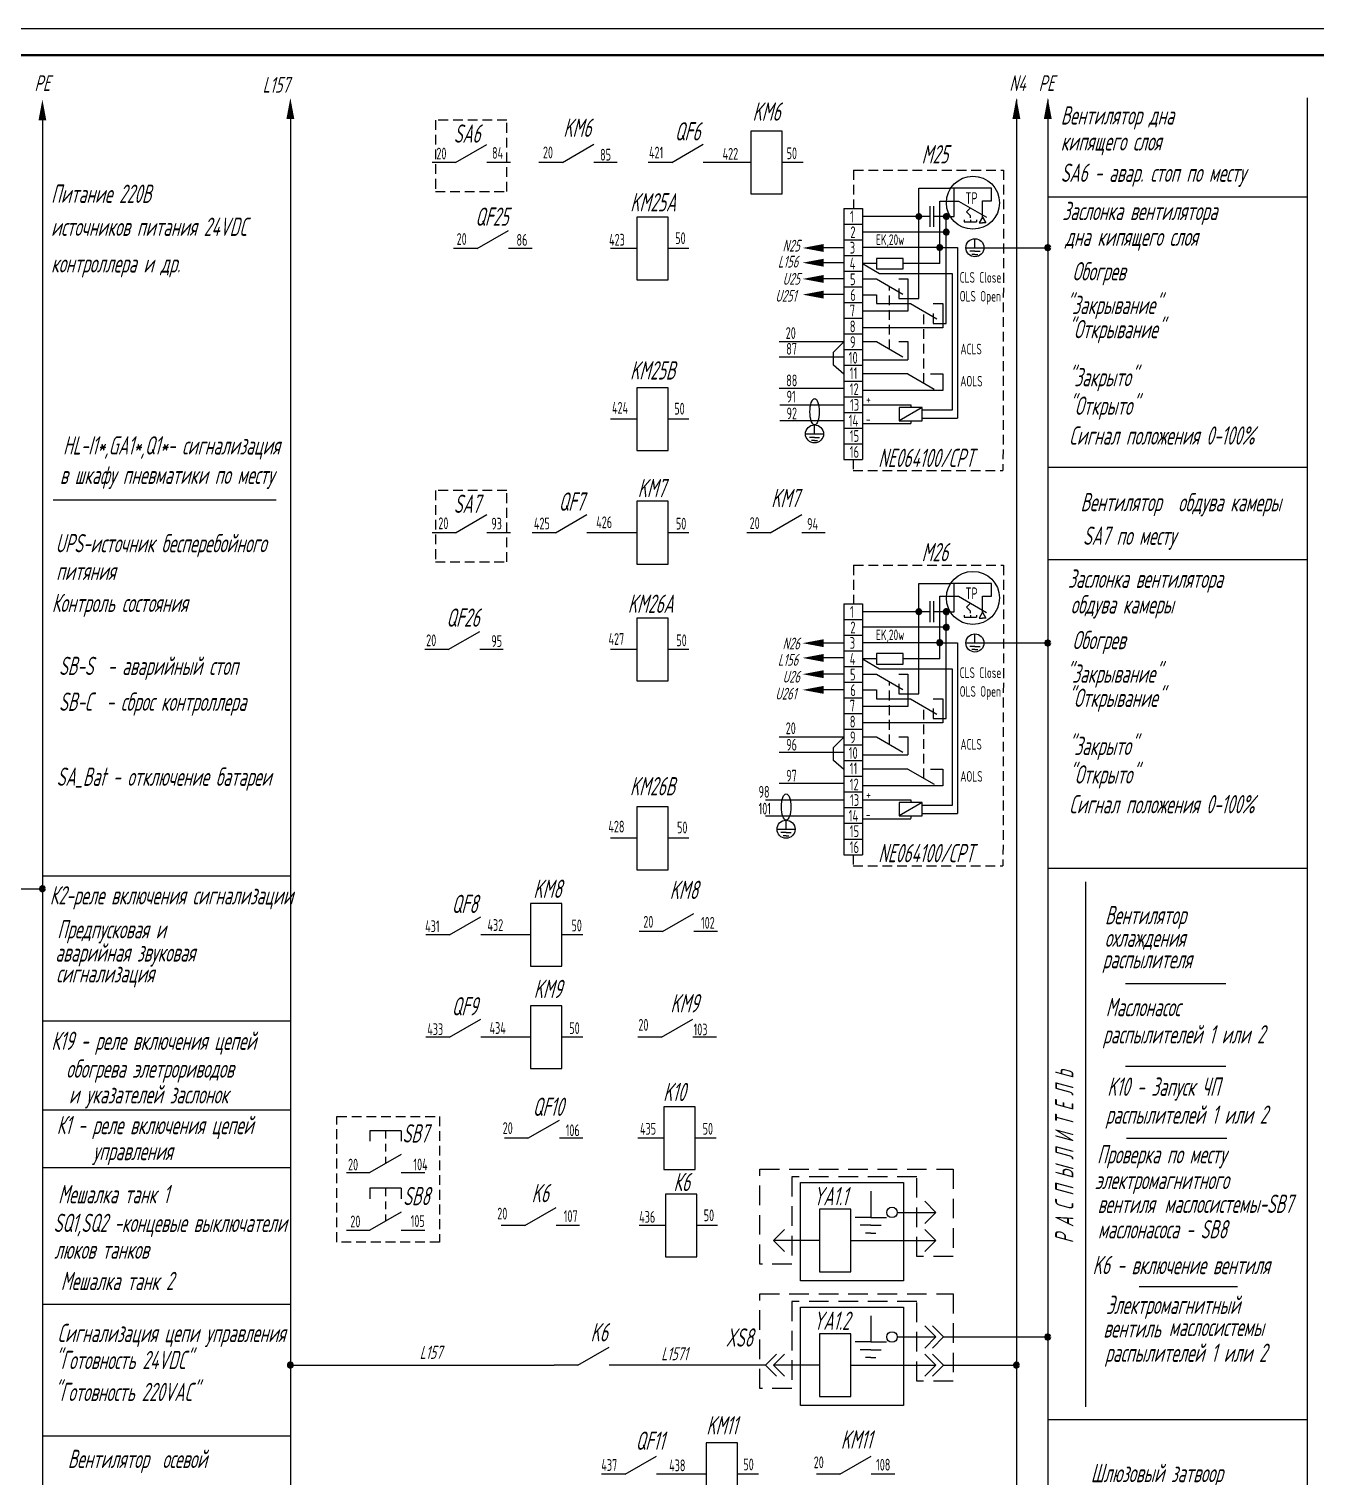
# Model space of a CAD drawing. Header units: millimetres. Extents: x 14016 to 19364, y 4274 to 5404.
# Drawn here: x 16729.9 to 16976, y 4590.7 to 4867.6 of the extents above; entities that cross this region are included whole.
import ezdxf

# ---------------------------------------------------------------- set-up
doc = ezdxf.new("R2010")
doc.units = ezdxf.units.MM
doc.header["$LTSCALE"] = 15
for name, pattern in [('HIDDEN', [0.375, 0.25, -0.125]), ('HIDDEN2', [0.1875, 0.125, -0.0625]), ('K5LT_BASIC', [0]), ('K5LT_THIN', [0])]:
    doc.linetypes.add(name, pattern=pattern)
for name, color, linetype, lineweight in [('0.35 TEXT', 7, 'Continuous', 35), ('LWT 0.6', 7, 'Continuous', 50), ('LWT 0.7', 7, 'Continuous', 70)]:
    doc.layers.add(name, color=color, linetype=linetype, lineweight=lineweight)
doc.layers.add('ШТРИХОВАЯ', color=7, linetype='HIDDEN')
doc.layers.add('ШТРИХОВАЯ 2', color=7, linetype='HIDDEN2')
doc.styles.add('33', font='gost.shx', dxfattribs={"width": 0.7, "oblique": 15, "height": 3.5})
doc.styles.add('34', font='gost.shx', dxfattribs={"width": 0.8, "oblique": 15, "height": 3.5})

# ---------------------------------------------------------------- blocks, each defined once
blk = doc.blocks.new('НР контакт')
at = {"linetype": 'K5LT_BASIC'}
for p, q in [((4.5, 0), (10.5, 3.46)), ((4.5, 0), (0, 0)), ((15, 0), (10.5, 0))]:
    blk.add_line(p, q, dxfattribs=at)
blk = doc.blocks.new('Реле')
at = {"linetype": 'K5LT_BASIC'}
for p, q in [((5, 6), (5, -6)), ((11, 6), (5, 6)), ((11, -6), (11, 6)), ((5, 0), (0, 0)), ((15, 0), (11, 0)), ((5, -6), (11, -6))]:
    blk.add_line(p, q, dxfattribs=at)
blk = doc.blocks.new('Конденсатор постоянный')
at = {"linetype": 'K5LT_BASIC'}
for p, q in [((4.25, 0), (0, 0)), ((4.25, 4), (4.25, -4)), ((5.75, -4), (5.75, 4)), ((10, 0), (5.75, 0))]:
    blk.add_line(p, q, dxfattribs=at)
blk = doc.blocks.new('UZIEMIENIE')
for p, q in [((0, 0), (4.85, 0)), ((2.43, 0), (2.43, 2.43)), ((2.43, -0.92), (1.05, -0.92)), ((2.43, -1.78), (1.64, -1.78)), ((2.43, -0.92), (3.8, -0.92)), ((2.43, -1.78), (3.21, -1.78))]:
    blk.add_line(p, q)
blk.add_circle((2.43, 0), 2.43)
blk = doc.blocks.new('Кнопка НР без фикс лев')
at = {"linetype": 'K5LT_BASIC'}
for p, q in [((10.5, 8), (4.5, 8)), ((4.5, 8), (4.5, 6)), ((10.5, 8), (10.5, 6)), ((10.5, 3.46), (4.5, 0)), ((0, 0), (4.5, 0)), ((10.5, 0), (15, 0))]:
    blk.add_line(p, q, dxfattribs=at)
at = {"linetype": 'K5LT_THIN'}
for p, q in [((7.5, 8), (7.5, 6.5)), ((7.5, 5.5), (7.5, 4)), ((7.5, 3), (7.5, 1.73))]:
    blk.add_line(p, q, dxfattribs=at)

msp = doc.modelspace()

# ---------------------------------------------------------------- linework, layer by layer
for p, q in [((17583.63, 4867.56, -0.04), (16533.63, 4867.56, -0.04)), ((16974.24, 4854.37, -0.04), (16974.24, 4702.61, -0.04)), ((16918.68, 4854.06, -0.04), (16918.68, 4281.57, -0.04)), ((16924.68, 4854.06, -0.04), (16924.68, 4281.57, -0.04)), ((16732.46, 4850.06, -0.04), (16732.46, 4281.57, -0.04)), ((16779.87, 4850.37, -0.04), (16779.87, 4282.71, -0.04)), ((16900.03, 4837.11, -0.04), (16905.93, 4837.11, -0.04)), ((16900.03, 4816, -0.04), (16900.03, 4837.11, -0.04)), ((16913.94, 4837.11, -0.04), (16905.93, 4837.11, -0.04)), ((16906.81, 4831.7, -0.04), (16906.81, 4837.11, -0.04)), ((16913.94, 4834.68, -0.04), (16913.94, 4837.11, -0.04)), ((16924.68, 4835.48, -0.04), (16974.24, 4835.48, -0.04)), ((16885.66, 4833.24, -0.04), (16889.23, 4833.24, -0.04)), ((16885.66, 4833.24, -0.04), (16885.66, 4821.24, -0.04)), ((16889.23, 4833.24, -0.04), (16889.23, 4821.24, -0.04)), ((16904.02, 4822.68, -0.04), (16904.02, 4834.65, -0.04)), ((16904.02, 4834.65, -0.04), (16907.61, 4834.65, -0.04)), ((16912.19, 4834.68, -0.04), (16913.94, 4834.68, -0.04)), ((16885.66, 4830.24, -0.04), (16889.23, 4830.24, -0.04)), ((16905.03, 4831.7, -0.04), (16906.24, 4831.7, -0.04)), ((16905.27, 4811.27, -0.04), (16905.27, 4831.7, -0.04)), ((16906.24, 4831.7, -0.04), (16906.81, 4831.7, -0.04)), ((16912.19, 4831.59, -0.04), (16911.54, 4830.46, -0.04)), ((16911.54, 4830.46, -0.04), (16912.19, 4830.46, -0.04)), ((16912.19, 4831.59, -0.04), (16912.84, 4830.46, -0.04)), ((16912.84, 4830.46, -0.04), (16912.19, 4830.46, -0.04)), ((16885.66, 4827.24, -0.04), (16889.23, 4827.24, -0.04)), ((16890.43, 4828.71, -0.04), (16889.23, 4828.71, -0.04)), ((16885.66, 4825.68, -0.04), (16881.8, 4825.68, -0.04)), ((16885.66, 4824.24, -0.04), (16889.23, 4824.24, -0.04)), ((16904.02, 4825.77, -0.04), (16889.23, 4825.77, -0.04)), ((16904.02, 4825.77, -0.04), (16907.39, 4825.77, -0.04)), ((16907.39, 4825.77, -0.04), (16907.39, 4793.12, -0.04)), ((16912.47, 4825.73, -0.04), (16924.68, 4825.73, -0.04)), ((16885.66, 4822.86, -0.04), (16881.8, 4822.86, -0.04)), ((16885.66, 4821.24, -0.04), (16889.23, 4821.24, -0.04)), ((16885.66, 4821.24, -0.04), (16889.23, 4821.24, -0.04)), ((16885.66, 4821.24, -0.04), (16885.66, 4809.24, -0.04)), ((16891.94, 4822.68, -0.04), (16889.23, 4822.68, -0.04)), ((16889.23, 4822.68, -0.04), (16892.5, 4820.79, -0.04)), ((16889.23, 4821.24, -0.04), (16889.23, 4809.24, -0.04)), ((16904.02, 4822.68, -0.04), (16897.06, 4822.68, -0.04)), ((16885.66, 4819.76, -0.04), (16881.8, 4819.76, -0.04)), ((16885.66, 4818.24, -0.04), (16889.23, 4818.24, -0.04)), ((16889.23, 4819.77, -0.04), (16891.91, 4819.77, -0.04)), ((16892.5, 4820.79, -0.04), (16906.4, 4820.79, -0.04)), ((16896.23, 4819.77, -0.04), (16897.93, 4819.77, -0.04)), ((16897.93, 4819.77, -0.04), (16897.93, 4813.61, -0.04)), ((16906.4, 4820.79, -0.04), (16906.4, 4794.65, -0.04)), ((16885.66, 4816.76, -0.04), (16881.8, 4816.76, -0.04)), ((16889.23, 4816.73, -0.04), (16891.91, 4816.73, -0.04)), ((16891.91, 4816.73, -0.04), (16891.91, 4815.04, -0.04)), ((16896.23, 4816, -0.04), (16900.03, 4816, -0.04)), ((16885.66, 4815.24, -0.04), (16889.23, 4815.24, -0.04)), ((16897.93, 4813.61, -0.04), (16889.23, 4813.61, -0.04)), ((16891.91, 4815.04, -0.04), (16898.45, 4815.04, -0.04)), ((16902.77, 4815.04, -0.04), (16904.62, 4815.04, -0.04)), ((16904.62, 4815.04, -0.04), (16904.62, 4810.42, -0.04)), ((16885.66, 4812.24, -0.04), (16889.23, 4812.24, -0.04)), ((16904.62, 4810.42, -0.04), (16889.23, 4810.42, -0.04)), ((16902.77, 4811.27, -0.04), (16905.27, 4811.27, -0.04)), ((16885.66, 4807.71, -0.04), (16873.3, 4807.71, -0.04)), ((16885.66, 4807.71, -0.04), (16883.71, 4805.75, -0.04)), ((16885.66, 4809.24, -0.04), (16889.23, 4809.24, -0.04)), ((16885.66, 4809.24, -0.04), (16889.23, 4809.24, -0.04)), ((16885.66, 4809.24, -0.04), (16889.23, 4809.24, -0.04)), ((16885.66, 4809.24, -0.04), (16885.66, 4785.24, -0.04)), ((16889.23, 4809.24, -0.04), (16889.23, 4785.24, -0.04)), ((16889.23, 4807.77, -0.04), (16891.91, 4807.77, -0.04)), ((16896.23, 4807.77, -0.04), (16897.93, 4807.77, -0.04)), ((16897.93, 4807.77, -0.04), (16897.93, 4804.3, -0.04)), ((16885.66, 4804.77, -0.04), (16873.3, 4804.77, -0.04)), ((16883.71, 4803.24, -0.04), (16883.71, 4805.75, -0.04)), ((16885.66, 4806.24, -0.04), (16889.23, 4806.24, -0.04)), ((16889.23, 4804.3, -0.04), (16897.93, 4804.3, -0.04)), ((16885.66, 4801.56, -0.04), (16883.71, 4803.24, -0.04)), ((16885.66, 4803.24, -0.04), (16889.23, 4803.24, -0.04)), ((16897.93, 4801.61, -0.04), (16889.23, 4801.61, -0.04)), ((16902.25, 4801.61, -0.04), (16904.62, 4801.61, -0.04)), ((16904.62, 4801.61, -0.04), (16904.62, 4798.42, -0.04)), ((16885.66, 4798.83, -0.04), (16873.3, 4798.83, -0.04)), ((16885.66, 4800.24, -0.04), (16889.23, 4800.24, -0.04)), ((16885.66, 4797.24, -0.04), (16889.23, 4797.24, -0.04)), ((16904.62, 4798.42, -0.04), (16889.23, 4798.42, -0.04)), ((16885.66, 4795.64, -0.04), (16873.42, 4795.64, -0.04)), ((16885.66, 4794.24, -0.04), (16889.23, 4794.24, -0.04)), ((16889.23, 4795.7, -0.04), (16898.48, 4795.7, -0.04)), ((16900.68, 4795.19, -0.04), (16896.28, 4792.65, -0.04)), ((16898.48, 4795.7, -0.04), (16898.48, 4795.19, -0.04)), ((16906.4, 4794.65, -0.04), (16900.68, 4794.65, -0.04)), ((16885.66, 4792.64, -0.04), (16873.42, 4792.64, -0.04)), ((16885.66, 4791.24, -0.04), (16889.23, 4791.24, -0.04)), ((16889.23, 4792.11, -0.04), (16898.48, 4792.11, -0.04)), ((16898.48, 4792.65, -0.04), (16898.48, 4792.14, -0.04)), ((16900.68, 4793.12, -0.04), (16907.39, 4793.12, -0.04)), ((16885.66, 4788.24, -0.04), (16889.23, 4788.24, -0.04)), ((16885.66, 4785.24, -0.04), (16889.23, 4785.24, -0.04)), ((16924.68, 4783.76, -0.04), (16974.24, 4783.76, -0.04)), ((16734.55, 4777.5, -0.04), (16777.15, 4777.5, -0.04)), ((16924.68, 4766.11, -0.04), (16974.24, 4766.11, -0.04)), ((16900.03, 4761.54, -0.04), (16905.93, 4761.54, -0.04)), ((16900.03, 4740.42, -0.04), (16900.03, 4761.54, -0.04)), ((16913.94, 4761.54, -0.04), (16905.93, 4761.54, -0.04)), ((16906.81, 4756.12, -0.04), (16906.81, 4761.54, -0.04)), ((16913.94, 4759.1, -0.04), (16913.94, 4761.54, -0.04)), ((16885.66, 4757.66, -0.04), (16889.23, 4757.66, -0.04)), ((16885.66, 4757.66, -0.04), (16885.66, 4745.66, -0.04)), ((16889.23, 4757.66, -0.04), (16889.23, 4745.66, -0.04)), ((16904.02, 4747.1, -0.04), (16904.02, 4759.08, -0.04)), ((16904.02, 4759.08, -0.04), (16907.61, 4759.08, -0.04)), ((16912.19, 4759.1, -0.04), (16913.94, 4759.1, -0.04)), ((16885.66, 4754.66, -0.04), (16889.23, 4754.66, -0.04)), ((16905.03, 4756.12, -0.04), (16906.24, 4756.12, -0.04)), ((16905.27, 4735.69, -0.04), (16905.27, 4756.12, -0.04)), ((16906.24, 4756.12, -0.04), (16906.81, 4756.12, -0.04)), ((16912.19, 4756.02, -0.04), (16911.54, 4754.89, -0.04)), ((16911.54, 4754.89, -0.04), (16912.19, 4754.89, -0.04)), ((16912.19, 4756.02, -0.04), (16912.84, 4754.89, -0.04)), ((16912.84, 4754.89, -0.04), (16912.19, 4754.89, -0.04)), ((16885.66, 4751.66, -0.04), (16889.23, 4751.66, -0.04)), ((16890.43, 4753.14, -0.04), (16889.23, 4753.14, -0.04)), ((16885.66, 4750.11, -0.04), (16881.8, 4750.11, -0.04)), ((16904.02, 4750.2, -0.04), (16889.23, 4750.2, -0.04)), ((16904.02, 4750.2, -0.04), (16907.39, 4750.2, -0.04)), ((16907.39, 4750.2, -0.04), (16907.39, 4717.55, -0.04)), ((16912.47, 4750.15, -0.04), (16924.68, 4750.15, -0.04)), ((16885.66, 4747.29, -0.04), (16881.8, 4747.29, -0.04)), ((16885.66, 4748.66, -0.04), (16889.23, 4748.66, -0.04)), ((16891.94, 4747.1, -0.04), (16889.23, 4747.1, -0.04)), ((16889.23, 4747.1, -0.04), (16892.5, 4745.22, -0.04)), ((16904.02, 4747.1, -0.04), (16897.06, 4747.1, -0.04)), ((16885.66, 4744.18, -0.04), (16881.8, 4744.18, -0.04)), ((16885.66, 4745.66, -0.04), (16889.23, 4745.66, -0.04)), ((16885.66, 4745.66, -0.04), (16889.23, 4745.66, -0.04)), ((16885.66, 4745.66, -0.04), (16885.66, 4733.66, -0.04)), ((16889.23, 4745.66, -0.04), (16889.23, 4733.66, -0.04)), ((16889.23, 4744.19, -0.04), (16891.91, 4744.19, -0.04)), ((16892.5, 4745.22, -0.04), (16906.4, 4745.22, -0.04)), ((16896.23, 4744.19, -0.04), (16897.93, 4744.19, -0.04)), ((16897.93, 4744.19, -0.04), (16897.93, 4738.03, -0.04)), ((16906.4, 4745.22, -0.04), (16906.4, 4719.08, -0.04)), ((16885.66, 4741.18, -0.04), (16881.8, 4741.18, -0.04)), ((16885.66, 4742.66, -0.04), (16889.23, 4742.66, -0.04)), ((16889.23, 4741.16, -0.04), (16891.91, 4741.16, -0.04)), ((16891.91, 4741.16, -0.04), (16891.91, 4739.46, -0.04)), ((16885.66, 4739.66, -0.04), (16889.23, 4739.66, -0.04)), ((16897.93, 4738.03, -0.04), (16889.23, 4738.03, -0.04)), ((16891.91, 4739.46, -0.04), (16898.45, 4739.46, -0.04)), ((16896.23, 4740.42, -0.04), (16900.03, 4740.42, -0.04)), ((16902.77, 4739.46, -0.04), (16904.62, 4739.46, -0.04)), ((16904.62, 4739.46, -0.04), (16904.62, 4734.85, -0.04)), ((16885.66, 4736.66, -0.04), (16889.23, 4736.66, -0.04)), ((16902.77, 4735.69, -0.04), (16905.27, 4735.69, -0.04)), ((16885.66, 4733.66, -0.04), (16889.23, 4733.66, -0.04)), ((16885.66, 4733.66, -0.04), (16889.23, 4733.66, -0.04)), ((16885.66, 4733.66, -0.04), (16889.23, 4733.66, -0.04)), ((16885.66, 4733.66, -0.04), (16885.66, 4709.66, -0.04)), ((16904.62, 4734.85, -0.04), (16889.23, 4734.85, -0.04)), ((16889.23, 4733.66, -0.04), (16889.23, 4709.66, -0.04)), ((16885.66, 4732.13, -0.04), (16873.3, 4732.13, -0.04)), ((16885.66, 4732.13, -0.04), (16883.71, 4730.18, -0.04)), ((16883.71, 4727.67, -0.04), (16883.71, 4730.18, -0.04)), ((16885.66, 4730.66, -0.04), (16889.23, 4730.66, -0.04)), ((16889.23, 4732.19, -0.04), (16891.91, 4732.19, -0.04)), ((16896.23, 4732.19, -0.04), (16897.93, 4732.19, -0.04)), ((16897.93, 4732.19, -0.04), (16897.93, 4728.73, -0.04)), ((16974.24, 4731.34, -0.04), (16974.24, 4281.78, -0.04)), ((16885.66, 4729.2, -0.04), (16873.3, 4729.2, -0.04)), ((16885.66, 4725.98, -0.04), (16883.71, 4727.67, -0.04)), ((16885.66, 4727.66, -0.04), (16889.23, 4727.66, -0.04)), ((16889.23, 4728.73, -0.04), (16897.93, 4728.73, -0.04)), ((16885.66, 4724.66, -0.04), (16889.23, 4724.66, -0.04)), ((16897.93, 4726.03, -0.04), (16889.23, 4726.03, -0.04)), ((16902.25, 4726.03, -0.04), (16904.62, 4726.03, -0.04)), ((16904.62, 4726.03, -0.04), (16904.62, 4722.85, -0.04)), ((16885.66, 4723.25, -0.04), (16873.3, 4723.25, -0.04)), ((16885.66, 4721.66, -0.04), (16889.23, 4721.66, -0.04)), ((16904.62, 4722.85, -0.04), (16889.23, 4722.85, -0.04)), ((16885.66, 4720.06, -0.04), (16870.68, 4720.06, -0.04)), ((16885.66, 4718.66, -0.04), (16889.23, 4718.66, -0.04)), ((16889.23, 4720.13, -0.04), (16898.48, 4720.13, -0.04)), ((16900.68, 4719.62, -0.04), (16896.28, 4717.07, -0.04)), ((16898.48, 4720.13, -0.04), (16898.48, 4719.62, -0.04)), ((16906.4, 4719.08, -0.04), (16900.68, 4719.08, -0.04)), ((16885.66, 4717.06, -0.04), (16870.68, 4717.06, -0.04)), ((16885.66, 4715.66, -0.04), (16889.23, 4715.66, -0.04)), ((16889.23, 4716.54, -0.04), (16898.48, 4716.54, -0.04)), ((16898.48, 4717.07, -0.04), (16898.48, 4716.56, -0.04)), ((16900.68, 4717.55, -0.04), (16907.39, 4717.55, -0.04)), ((16885.66, 4712.66, -0.04), (16889.23, 4712.66, -0.04)), ((16885.66, 4709.66, -0.04), (16889.23, 4709.66, -0.04)), ((16732.46, 4705.59, -0.04), (16779.87, 4705.59, -0.04)), ((16924.68, 4707.09, -0.04), (16974.24, 4707.09, -0.04)), ((16711.51, 4703.14, -0.04), (16732.46, 4703.14, -0.04)), ((16931.88, 4704.49, -0.02), (16931.88, 4604.08, -0.02)), ((16939.57, 4685.04, -0.04), (16958.71, 4685.04, -0.04)), ((16732.46, 4677.88, -0.04), (16779.87, 4677.88, -0.04)), ((16939.57, 4669.24, -0.04), (16958.71, 4669.24, -0.04)), ((16732.46, 4660.88, -0.04), (16779.87, 4660.88, -0.04)), ((16939.76, 4655.48, -0.04), (16958.89, 4655.48, -0.04)), ((16732.46, 4649.87, -0.04), (16779.87, 4649.87, -0.04)), ((16877.4, 4628.15, -0.04), (16877.4, 4646.96, -0.04)), ((16877.4, 4646.96, -0.04), (16897.11, 4646.96, -0.04)), ((16897.11, 4646.96, -0.04), (16897.11, 4628.15, -0.04)), ((16890.83, 4645.31, -0.04), (16890.83, 4640.31, -0.04)), ((16881.04, 4641.88, -0.04), (16881.04, 4629.88, -0.04)), ((16887.04, 4641.88, -0.04), (16881.04, 4641.88, -0.04)), ((16887.04, 4629.88, -0.04), (16887.04, 4641.88, -0.04)), ((16895.9, 4641.26, -0.04), (16903.27, 4641.26, -0.04)), ((16903.27, 4641.26, -0.04), (16901.15, 4643.38, -0.04)), ((16903.27, 4641.26, -0.04), (16901.15, 4639.14, -0.04)), ((16890.83, 4640.31, -0.04), (16887.83, 4640.31, -0.04)), ((16890.83, 4638.81, -0.04), (16888.83, 4638.81, -0.04)), ((16890.83, 4640.31, -0.04), (16893.83, 4640.31, -0.04)), ((16890.83, 4638.81, -0.04), (16892.83, 4638.81, -0.04)), ((16872.22, 4635.88, -0.04), (16874.34, 4638, -0.04)), ((16881.04, 4635.88, -0.04), (16872.22, 4635.88, -0.04)), ((16881.04, 4635.88, -0.04), (16872.22, 4635.88, -0.04)), ((16872.22, 4635.88, -0.04), (16874.34, 4633.76, -0.04)), ((16887.04, 4635.88, -0.04), (16903.27, 4635.88, -0.04)), ((16890.83, 4637.31, -0.04), (16889.83, 4637.31, -0.04)), ((16890.83, 4637.31, -0.04), (16891.83, 4637.31, -0.04)), ((16903.27, 4635.88, -0.04), (16901.15, 4638, -0.04)), ((16903.27, 4635.88, -0.04), (16901.15, 4633.76, -0.04)), ((16881.04, 4629.88, -0.04), (16887.04, 4629.88, -0.04)), ((16897.11, 4628.15, -0.04), (16877.4, 4628.15, -0.04)), ((16942.16, 4627.12, -0.04), (16960.96, 4627.12, -0.04)), ((16732.46, 4623.73, -0.04), (16779.87, 4623.73, -0.04)), ((16877.4, 4604.33, -0.04), (16877.4, 4623.14, -0.04)), ((16877.4, 4623.14, -0.04), (16897.11, 4623.14, -0.04)), ((16897.11, 4623.14, -0.04), (16897.11, 4604.33, -0.04)), ((16890.83, 4621.49, -0.04), (16890.83, 4616.49, -0.04)), ((16903.27, 4617.44, -0.04), (16901.15, 4619.56, -0.04)), ((16904.77, 4617.44, -0.04), (16902.65, 4619.56, -0.04)), ((16881.04, 4618.06, -0.04), (16881.04, 4606.06, -0.04)), ((16887.04, 4618.06, -0.04), (16881.04, 4618.06, -0.04)), ((16887.04, 4606.06, -0.04), (16887.04, 4618.06, -0.04)), ((16890.83, 4616.49, -0.04), (16887.83, 4616.49, -0.04)), ((16890.83, 4616.49, -0.04), (16893.83, 4616.49, -0.04)), ((16895.9, 4617.44, -0.04), (16903.27, 4617.44, -0.04)), ((16903.27, 4617.44, -0.04), (16901.15, 4615.32, -0.04)), ((16904.77, 4617.44, -0.04), (16902.65, 4615.32, -0.04)), ((16904.77, 4617.44, -0.04), (16924.67, 4617.44, -0.04)), ((16870.72, 4612.06, -0.04), (16872.84, 4614.18, -0.04)), ((16872.22, 4612.06, -0.04), (16874.34, 4614.18, -0.04)), ((16890.83, 4614.99, -0.04), (16888.83, 4614.99, -0.04)), ((16890.83, 4613.49, -0.04), (16889.83, 4613.49, -0.04)), ((16890.83, 4614.99, -0.04), (16892.83, 4614.99, -0.04)), ((16890.83, 4613.49, -0.04), (16891.83, 4613.49, -0.04)), ((16903.27, 4612.06, -0.04), (16901.15, 4614.18, -0.04)), ((16904.77, 4612.06, -0.04), (16902.65, 4614.18, -0.04)), ((16779.87, 4612.06, -0.04), (16830.31, 4612.06, -0.04)), ((16844.21, 4612.06, -0.04), (16842.03, 4612.06, -0.04)), ((16870.72, 4612.06, -0.04), (16844.21, 4612.06, -0.04)), ((16870.72, 4612.06, -0.04), (16872.84, 4609.94, -0.04)), ((16881.04, 4612.06, -0.04), (16872.22, 4612.06, -0.04)), ((16872.22, 4612.06, -0.04), (16874.34, 4609.94, -0.04)), ((16887.04, 4612.06, -0.04), (16903.27, 4612.06, -0.04)), ((16903.27, 4612.06, -0.04), (16901.15, 4609.94, -0.04)), ((16904.77, 4612.06, -0.04), (16902.65, 4609.94, -0.04)), ((16904.77, 4612.06, -0.04), (16918.68, 4612.06, -0.04)), ((16881.04, 4606.06, -0.04), (16887.04, 4606.06, -0.04)), ((16897.11, 4604.33, -0.04), (16877.4, 4604.33, -0.04)), ((16924.68, 4601.66, -0.04), (16974.24, 4601.66, -0.04)), ((16732.46, 4598.52, -0.04), (16779.87, 4598.52, -0.04))]:
    msp.add_line(p, q)
at = {"linetype": 'K5LT_BASIC'}
for p, q in [((16907.61, 4834.65, -0.04), (16912.96, 4831.56, -0.04)), ((16909.11, 4832.57, -0.04), (16909.88, 4833.34, -0.04)), ((16909.11, 4832.57, -0.04), (16909.88, 4831.8, -0.04)), ((16912.19, 4831.59, -0.04), (16912.19, 4834.68, -0.04)), ((16896.79, 4831.7, -0.04), (16889.23, 4831.7, -0.04)), ((16900.03, 4831.7, -0.04), (16896.79, 4831.7, -0.04)), ((16908.72, 4831.03, -0.04), (16908.72, 4830.65, -0.04)), ((16908.72, 4830.65, -0.04), (16909.11, 4830.65, -0.04)), ((16909.11, 4830.65, -0.04), (16911.03, 4830.65, -0.04)), ((16909.88, 4831.42, -0.04), (16909.88, 4831.8, -0.04)), ((16909.88, 4831.03, -0.04), (16909.88, 4830.65, -0.04)), ((16911.03, 4831.03, -0.04), (16911.03, 4830.65, -0.04)), ((16905.27, 4828.71, -0.04), (16890.43, 4828.71, -0.04)), ((16891.91, 4819.77, -0.04), (16896.95, 4816.86, -0.04)), ((16896.23, 4817.9, -0.04), (16896.23, 4816, -0.04)), ((16898.45, 4815.04, -0.04), (16903.49, 4812.13, -0.04)), ((16902.77, 4813.18, -0.04), (16902.77, 4811.27, -0.04)), ((16891.91, 4807.77, -0.04), (16896.95, 4804.86, -0.04)), ((16897.93, 4801.61, -0.04), (16902.97, 4798.7, -0.04)), ((16907.61, 4759.08, -0.04), (16912.96, 4755.99, -0.04)), ((16909.11, 4756.99, -0.04), (16909.88, 4757.77, -0.04)), ((16912.19, 4756.02, -0.04), (16912.19, 4759.1, -0.04)), ((16896.79, 4756.12, -0.04), (16889.23, 4756.12, -0.04)), ((16900.03, 4756.12, -0.04), (16896.79, 4756.12, -0.04)), ((16908.72, 4755.45, -0.04), (16908.72, 4755.07, -0.04)), ((16908.72, 4755.07, -0.04), (16909.11, 4755.07, -0.04)), ((16909.11, 4756.99, -0.04), (16909.88, 4756.22, -0.04)), ((16909.11, 4755.07, -0.04), (16911.03, 4755.07, -0.04)), ((16909.88, 4755.84, -0.04), (16909.88, 4756.22, -0.04)), ((16909.88, 4755.45, -0.04), (16909.88, 4755.07, -0.04)), ((16911.03, 4755.45, -0.04), (16911.03, 4755.07, -0.04)), ((16905.27, 4753.14, -0.04), (16890.43, 4753.14, -0.04)), ((16891.91, 4744.19, -0.04), (16896.95, 4741.28, -0.04)), ((16896.23, 4742.33, -0.04), (16896.23, 4740.42, -0.04)), ((16898.45, 4739.46, -0.04), (16903.49, 4736.55, -0.04)), ((16902.77, 4737.6, -0.04), (16902.77, 4735.69, -0.04)), ((16891.91, 4732.19, -0.04), (16896.95, 4729.28, -0.04)), ((16897.93, 4726.03, -0.04), (16902.97, 4723.12, -0.04))]:
    msp.add_line(p, q, dxfattribs=at)
at = {"elevation": -0.04}
for points in [[(16732.46, 4850.06, 1.5, 0, 0), (16732.46, 4854.06, 0, 0, 0)], [(16779.87, 4850.37, 1.5, 0, 0), (16779.87, 4854.37, 0, 0, 0)], [(16918.68, 4850.37, 1.5, 0, 0), (16918.68, 4854.37, 0, 0, 0)], [(16924.68, 4850.37, 1.5, 0, 0), (16924.68, 4854.37, 0, 0, 0)], [(16881.8, 4825.68, 1.5, 0, 0), (16877.8, 4825.68, 0, 0, 0)], [(16881.8, 4822.86, 1.5, 0, 0), (16877.8, 4822.86, 0, 0, 0)], [(16881.8, 4819.76, 1.5, 0, 0), (16877.8, 4819.76, 0, 0, 0)], [(16881.8, 4816.76, 1.5, 0, 0), (16877.8, 4816.76, 0, 0, 0)], [(16881.8, 4750.11, 1.5, 0, 0), (16877.8, 4750.11, 0, 0, 0)], [(16881.8, 4747.29, 1.5, 0, 0), (16877.8, 4747.29, 0, 0, 0)], [(16881.8, 4744.18, 1.5, 0, 0), (16877.8, 4744.18, 0, 0, 0)], [(16881.8, 4741.18, 1.5, 0, 0), (16877.8, 4741.18, 0, 0, 0)]]:
    msp.add_lwpolyline(points, format="xyseb", dxfattribs=at)
for points in [[(16891.94, 4823.69), (16891.94, 4821.67), (16897.06, 4821.67), (16897.06, 4823.69)], [(16896.28, 4792.65), (16900.68, 4792.65), (16900.68, 4795.19), (16896.28, 4795.19)], [(16891.94, 4748.12), (16891.94, 4746.09), (16897.06, 4746.09), (16897.06, 4748.12)], [(16896.28, 4717.07), (16900.68, 4717.07), (16900.68, 4719.62), (16896.28, 4719.62)]]:
    msp.add_lwpolyline(points, close=True, dxfattribs=at)
for centre, radius in [((16910.37, 4834.34, -0.04), 5.07), ((16910.37, 4758.76, -0.04), 5.07), ((16894.9, 4641.26, -0.04), 1), ((16894.9, 4617.44, -0.04), 1)]:
    msp.add_circle(centre, radius)
for centre in [(16880.1, 4794.36, -0.04), (16874.66, 4718.79, -0.04)]:
    msp.add_ellipse(centre, major_axis=(0, -2.53), ratio=0.352478)
at = {"layer": 'LWT 0.6'}
msp.add_line((16553.63, 4862.56, -0.04), (17578.63, 4862.56, -0.04), dxfattribs=at)
at = {"layer": 'LWT 0.7'}
for centre, start, end in [((16900.03, 4831.7, -0.04), 0, 180), ((16905.27, 4831.7, -0.04), 0, 180), ((16900.03, 4831.7, -0.04), 180, 0), ((16905.27, 4831.7, -0.04), 180, 0), ((16905.27, 4828.71, -0.04), 0, 180), ((16905.27, 4828.71, -0.04), 180, 0), ((16904.02, 4825.77, -0.04), 0, 180), ((16904.02, 4825.77, -0.04), 180, 0), ((16924.68, 4825.73, -0.04), 0, 180), ((16924.68, 4825.73, -0.04), 180, 0), ((16900.03, 4756.12, -0.04), 0, 180), ((16900.03, 4756.12, -0.04), 180, 0), ((16905.27, 4756.12, -0.04), 0, 180), ((16905.27, 4756.12, -0.04), 180, 0), ((16905.27, 4753.14, -0.04), 0, 180), ((16905.27, 4753.14, -0.04), 180, 0), ((16904.02, 4750.2, -0.04), 0, 180), ((16904.02, 4750.2, -0.04), 180, 0), ((16924.68, 4750.15, -0.04), 0, 180), ((16924.68, 4750.15, -0.04), 180, 0), ((16732.46, 4703.14, -0.04), 0, 180), ((16732.46, 4703.14, -0.04), 180, 0), ((16924.67, 4617.44, -0.04), 0, 180), ((16924.67, 4617.44, -0.04), 180, 0), ((16779.87, 4612.06, -0.04), 0, 180), ((16779.87, 4612.06, -0.04), 180, 0), ((16918.68, 4612.06, -0.04), 0, 180), ((16918.68, 4612.06, -0.04), 180, 0)]:
    msp.add_arc(centre, 0.375, start, end, dxfattribs=at)
at = {"layer": 'ШТРИХОВАЯ'}
for p, q in [((16869.64, 4631.39, -0.04), (16869.64, 4649.51, -0.04)), ((16869.64, 4649.51, -0.04), (16906.57, 4649.51, -0.04)), ((16906.57, 4649.51, -0.04), (16906.57, 4632.84, -0.04)), ((16899.66, 4648.05, -0.04), (16875.73, 4648.05, -0.04)), ((16875.73, 4648.05, -0.04), (16875.73, 4631.39, -0.04)), ((16899.66, 4632.84, -0.04), (16899.66, 4648.05, -0.04)), ((16906.57, 4632.84, -0.04), (16899.66, 4632.84, -0.04)), ((16875.73, 4631.39, -0.04), (16869.64, 4631.39, -0.04)), ((16869.64, 4607.57, -0.04), (16869.64, 4625.69, -0.04)), ((16869.64, 4625.69, -0.04), (16906.57, 4625.69, -0.04)), ((16906.57, 4625.69, -0.04), (16906.57, 4609.02, -0.04)), ((16899.66, 4624.23, -0.04), (16875.73, 4624.23, -0.04)), ((16875.73, 4624.23, -0.04), (16875.73, 4607.57, -0.04)), ((16899.66, 4609.02, -0.04), (16899.66, 4624.23, -0.04)), ((16906.57, 4609.02, -0.04), (16899.66, 4609.02, -0.04)), ((16875.73, 4607.57, -0.04), (16869.64, 4607.57, -0.04))]:
    msp.add_line(p, q, dxfattribs=at)
at = {"layer": 'ШТРИХОВАЯ', "linetype": 'HIDDEN2', "elevation": -0.04}
msp.add_lwpolyline([(16788.78, 4659.63), (16808.39, 4659.63), (16808.39, 4635.6), (16788.78, 4635.6)], close=True, dxfattribs=at)
at = {"layer": 'ШТРИХОВАЯ 2'}
for p, q in [((16887.56, 4840.59, -0.04), (16916.23, 4840.59, -0.04)), ((16887.56, 4840.59, -0.04), (16887.56, 4833.24, -0.04)), ((16916.23, 4840.59, -0.04), (16916.11, 4783.11, -0.04)), ((16894.43, 4806.31, -0.04), (16894.43, 4818.31, -0.04)), ((16900.97, 4799.85, -0.04), (16900.97, 4813.58, -0.04)), ((16887.45, 4785.24, -0.04), (16887.45, 4783.11, -0.04)), ((16887.45, 4783.11, -0.04), (16916.11, 4783.11, -0.04)), ((16887.56, 4765.01, -0.04), (16916.23, 4765.01, -0.04)), ((16887.56, 4765.01, -0.04), (16887.56, 4757.66, -0.04)), ((16916.23, 4765.01, -0.04), (16916.11, 4707.54, -0.04)), ((16894.43, 4730.74, -0.04), (16894.43, 4742.74, -0.04)), ((16900.97, 4724.27, -0.04), (16900.97, 4738.01, -0.04)), ((16887.45, 4709.66, -0.04), (16887.45, 4707.54, -0.04)), ((16887.45, 4707.54, -0.04), (16916.11, 4707.54, -0.04))]:
    msp.add_line(p, q, dxfattribs=at)
at = {"layer": 'ШТРИХОВАЯ 2', "elevation": -0.04}
for points in [[(16807.6, 4836.46), (16821.28, 4836.46), (16821.28, 4850.14), (16807.6, 4850.14)], [(16807.6, 4765.66), (16821.28, 4765.66), (16821.28, 4779.33), (16807.6, 4779.33)]]:
    msp.add_lwpolyline(points, close=True, dxfattribs=at)

# ---------------------------------------------------------------- block references
for name, p in [('Реле', (16862.9, 4842.04, -0.04)), ('НР контакт', (16806.95, 4842.03, -0.04)), ('НР контакт', (16827.38, 4842.04, -0.04)), ('НР контакт', (16848.28, 4842.04, -0.04)), ('Реле', (16841.08, 4825.57, -0.04)), ('НР контакт', (16811.08, 4825.57, -0.04)), ('Реле', (16841.08, 4792.96, -0.04)), ('Реле', (16841.08, 4771.24, -0.04)), ('НР контакт', (16806.95, 4771.24, -0.04)), ('НР контакт', (16826.08, 4771.24, -0.04)), ('НР контакт', (16867.13, 4771.24, -0.04)), ('Реле', (16841.08, 4748.91, -0.04)), ('НР контакт', (16805.57, 4748.91, -0.04)), ('Реле', (16841.08, 4712.8, -0.04)), ('Реле', (16820.77, 4694.35, -0.04)), ('НР контакт', (16805.77, 4694.35, -0.04)), ('НР контакт', (16846.53, 4694.96, -0.04)), ('Реле', (16820.77, 4674.78, -0.04)), ('НР контакт', (16805.77, 4674.78, -0.04)), ('НР контакт', (16846.32, 4674.78, -0.04)), ('Реле', (16846.27, 4655.47, -0.04)), ('НР контакт', (16820.8, 4655.47, -0.04)), ('Кнопка НР без фикс лев', (16790.58, 4648.89, -0.04)), ('Кнопка НР без фикс лев', (16790.58, 4637.87, -0.04)), ('Реле', (16846.56, 4638.76, -0.04)), ('НР контакт', (16820.17, 4638.76, -0.04)), ('НР контакт', (16830.31, 4612.06, -0.04)), ('Реле', (16854.37, 4591.2, -0.02)), ('НР контакт', (16839.37, 4591.2, -0.02)), ('НР контакт', (16880.44, 4591.2, -0.02))]:
    msp.add_blockref(name, p)
for name, p, xscale, yscale, zscale in [('Конденсатор постоянный', (16900.03, 4831.7, -0.04), 0.5, 0.5, 0.5), ('UZIEMIENIE', (16909.02, 4825.73, -0.04), 0.711002539814217, 0.711002539817855, 0.7110025398181037), ('UZIEMIENIE', (16878.35, 4790.12, -0.04), 0.711002539814217, 0.711002539817855, 0.7110025398181037), ('Конденсатор постоянный', (16900.03, 4756.12, -0.04), 0.5, 0.5, 0.5), ('UZIEMIENIE', (16909.02, 4750.15, -0.04), 0.711002539814217, 0.711002539817855, 0.7110025398181037), ('UZIEMIENIE', (16872.91, 4714.54, -0.04), 0.711002539814217, 0.711002539817855, 0.7110025398181037)]:
    msp.add_blockref(name, p, dxfattribs=dict(xscale=xscale, yscale=yscale, zscale=zscale))

# ---------------------------------------------------------------- texts
at = {"style": '33', "width": 0.8}
for s, p in [('TP', (16908.94, 4834.09, -0.04)), ('1', (16886.87, 4830.56, -0.04)), ('2', (16886.93, 4827.56, -0.04)), ('3', (16886.82, 4824.61, -0.04)), ('4', (16886.82, 4821.56, -0.04)), ('5', (16886.87, 4818.56, -0.04)), ('6', (16886.93, 4815.56, -0.04)), ('7', (16886.82, 4812.61, -0.04)), ('8', (16886.82, 4809.56, -0.04)), ('9', (16886.87, 4806.56, -0.04)), ('10', (16886.62, 4803.56, -0.04)), ('11', (16886.82, 4800.61, -0.04)), ('12', (16886.82, 4797.56, -0.04)), ('13', (16886.87, 4794.56, -0.04)), ('14', (16886.62, 4791.56, -0.04)), ('15', (16886.82, 4788.61, -0.04)), ('16', (16886.82, 4785.56, -0.04)), ('TP', (16908.94, 4758.51, -0.04)), ('1', (16886.87, 4754.98, -0.04)), ('2', (16886.93, 4751.99, -0.04)), ('3', (16886.82, 4749.03, -0.04)), ('4', (16886.82, 4745.98, -0.04)), ('5', (16886.87, 4742.98, -0.04)), ('6', (16886.93, 4739.99, -0.04)), ('7', (16886.82, 4737.03, -0.04)), ('8', (16886.82, 4733.98, -0.04)), ('9', (16886.87, 4730.98, -0.04)), ('10', (16886.62, 4727.99, -0.04)), ('11', (16886.82, 4725.03, -0.04)), ('12', (16886.82, 4721.98, -0.04)), ('13', (16886.87, 4718.98, -0.04)), ('14', (16886.62, 4715.99, -0.04)), ('15', (16886.82, 4713.03, -0.04)), ('16', (16886.82, 4709.98, -0.04))]:
    msp.add_text(s, height=2.25, dxfattribs=at).set_placement(p)
at = {"layer": '0.35 TEXT', "oblique": 15}
for s, height, style, width, p in [('PE', 3, '33', 0.8, (16730.95, 4855.7, -0.04)), ('L157', 3, '33', 0.8, (16774.56, 4855.38, -0.04)), ('N4', 3, '33', 0.8, (16917.33, 4855.7, -0.04)), ('PE', 3, '33', 0.8, (16922.94, 4855.7, -0.04)), ('KM6', 3.5, '34', 0.75, (16868.24, 4850.01, -0.04)), ('Вентилятор дна  ', 3.5, '34', 0.75, (16927.16, 4849.29, -0.04)), ('SA6', 3.5, '34', 0.75, (16811.09, 4845.81, -0.04)), ('KM6', 3.5, '34', 0.75, (16832.06, 4846.92, -0.04)), ('QF6', 3.5, '34', 0.75, (16853.36, 4846.23, -0.04)), ('кипящего слоя', 3.5, '34', 0.75, (16927.16, 4844.31, -0.04)), ('M25', 3.5, '34', 0.75, (16900.57, 4841.85, -0.04)), ('SA6 - авар. стоп по месту', 3.5, '34', 0.75, (16927.14, 4838.32, -0.04)), ('Питание 220В', 3.5, '34', 0.75, (16734.12, 4834.3, -0.04)), ('KМ25А', 3.5, '34', 0.75, (16844.85, 4832.67, -0.04)), ('QF25', 3.5, '34', 0.75, (16815.2, 4829.92, -0.04)), ('Заслонка вентилятора ', 3.5, '34', 0.75, (16927.47, 4831, -0.04)), ('источников питания 24VDC', 3.5, '34', 0.75, (16734.12, 4827.99, -0.04)), ('N25', 2.25, '33', 0.8, (16873.97, 4824.99, -0.04)), ('дна кипящего слоя', 3.5, '34', 0.75, (16927.99, 4826.08, -0.04)), ('L156', 2.25, '33', 0.8, (16873.09, 4821.94, -0.04)), ('контроллера и др.', 3.5, '34', 0.75, (16734.12, 4820.99, -0.04)), ('U25', 2.25, '33', 0.8, (16873.99, 4818.65, -0.04)), ('Обогрев', 3.5, '34', 0.75, (16929.39, 4819.47, -0.04)), ('U251', 2.25, '33', 0.8, (16872.59, 4815.41, -0.04)), ('"Закрывание"', 3.5, '34', 0.75, (16928.12, 4813.04, -0.04)), ('"Открывание"', 3.5, '34', 0.75, (16928.46, 4808.42, -0.04)), ('KМ25B', 3.5, '34', 0.75, (16844.82, 4800.53, -0.04)), ('"Закрыто"', 3.5, '34', 0.75, (16928.53, 4799.23, -0.04)), ('"Открыто"', 3.5, '34', 0.75, (16928.64, 4793.77, -0.04)), ('Cигнал положения 0-100%%%', 3.5, '34', 0.75, (16928.71, 4788.07, -0.04)), ('HL-I1*,GA1*,Q1*- сигнализация ', 3.5, '34', 0.75, (16736.42, 4786.18, -0.04)), ('NE064100/CPT', 3.5, '34', 0.75, (16892.26, 4783.79, -0.04)), ('в шкафу пневматики по месту', 3.5, '34', 0.75, (16735.81, 4780.55, -0.04)), ('KM7', 3.5, '34', 0.75, (16846.28, 4778.02, -0.04)), ('KM7', 3.5, '34', 0.75, (16871.81, 4776.11, -0.04)), ('SA7', 3.5, '34', 0.75, (16811.09, 4775.01, -0.04)), ('QF7', 3.5, '34', 0.75, (16831.16, 4775.43, -0.04)), ('Вентилятор ', 3.5, '34', 0.75, (16930.94, 4775.34, -0.04)), ('обдува камеры', 3.5, '34', 0.75, (16949.61, 4775.31, -0.04)), ('SA7 по месту', 3.5, '34', 0.75, (16931.4, 4768.91, -0.04)), ('UPS-источник бесперебойного ', 3.5, '34', 0.75, (16734.96, 4767.48, -0.04)), ('M26', 3.5, '34', 0.75, (16900.57, 4765.77, -0.04)), ('питяния', 3.5, '34', 0.75, (16735.1, 4762.18, -0.04)), ('Заслонка вентилятора ', 3.5, '34', 0.75, (16928.55, 4760.69, -0.04)), ('Контроль состояния', 3.5, '34', 0.75, (16734.27, 4756.07, -0.04)), ('KМ26А', 3.5, '34', 0.75, (16844.39, 4755.9, -0.04)), ('обдува камеры', 3.5, '34', 0.75, (16929.07, 4755.78, -0.04)), ('QF26', 3.5, '34', 0.75, (16809.69, 4753.25, -0.04)), ('Обогрев', 3.5, '34', 0.75, (16929.39, 4748.96, -0.04)), ('N26', 2.25, '33', 0.8, (16873.97, 4748.92, -0.04)), ('SB-S  - аварийный стоп', 3.5, '34', 0.75, (16735.62, 4744.02, -0.04)), ('L156', 2.25, '33', 0.8, (16873.08, 4745.79, -0.04)), ('"Закрывание"', 3.5, '34', 0.75, (16928.12, 4742.54, -0.04)), ('U26', 2.25, '33', 0.8, (16873.99, 4742.57, -0.04)), ('SB-С  - сброс контроллера', 3.5, '34', 0.75, (16735.63, 4737.17, -0.04)), ('U261', 2.25, '33', 0.8, (16872.59, 4739.33, -0.04)), ('"Открывание"', 3.5, '34', 0.75, (16928.46, 4737.92, -0.04)), ('"Закрыто"', 3.5, '34', 0.75, (16928.53, 4728.72, -0.04)), ('"Открыто"', 3.5, '34', 0.75, (16928.64, 4723.26, -0.04)), ('SA_Bat - отключение батареи', 3.5, '34', 0.75, (16735.17, 4722.83, -0.04)), ('KМ26B', 3.5, '34', 0.75, (16844.8, 4721.01, -0.04)), ('Cигнал положения 0-100%%%', 3.5, '34', 0.75, (16928.71, 4717.57, -0.04)), ('NE064100/CPT', 3.5, '34', 0.75, (16892.26, 4708.21, -0.04)), ('KM8', 3.5, '34', 0.75, (16826.33, 4701.39, -0.04)), ('KM8', 3.5, '34', 0.75, (16852.4, 4701.18, -0.04)), ('К2-реле включения сигнализации', 3.5, '34', 0.75, (16733.88, 4700.15, -0.04)), ('QF8', 3.5, '34', 0.75, (16810.71, 4698.5, -0.04)), ('Вентилятор ', 3.5, '34', 0.75, (16935.62, 4696.37, -0.04)), ('Предпусковая и ', 3.5, '34', 0.75, (16735.3, 4693.66, -0.04)), ('охлаждения', 3.5, '34', 0.75, (16935.58, 4692.04, -0.04)), ('аварийная звуковая', 3.5, '34', 0.75, (16734.93, 4689.22, -0.04)), ('сигнализация', 3.5, '34', 0.75, (16735.11, 4685.23, -0.04)), ('распылителя', 3.5, '34', 0.75, (16935.15, 4687.94, -0.04)), ('KM9', 3.5, '34', 0.75, (16826.4, 4682.25, -0.04)), ('QF9', 3.5, '34', 0.75, (16810.71, 4678.93, -0.04)), ('KM9', 3.5, '34', 0.75, (16852.54, 4679.51, -0.04)), ('Маслонасос', 3.5, '34', 0.75, (16935.77, 4678.77, -0.04)), ('распылителей 1 или 2', 3.5, '34', 0.75, (16935.22, 4673.57, -0.04)), ('К19 - реле включения цепей ', 3.5, '34', 0.75, (16734.18, 4672.33, -0.04)), ('обогрева элетрориводов', 3.5, '34', 0.75, (16737.02, 4667.01, -0.04)), ('K10', 3.5, '34', 0.75, (16851.14, 4662.54, -0.04)), ('K10 - Запуск ЧП', 3.5, '34', 0.75, (16936.06, 4663.55, -0.04)), ('и указателей заслонок', 3.5, '34', 0.75, (16737.53, 4662.09, -0.04)), ('QF10', 3.5, '34', 0.75, (16826.2, 4659.71, -0.04)), ('распылителей 1 или 2', 3.5, '34', 0.75, (16935.74, 4658.21, -0.04)), ('К1 - реле включения цепей ', 3.5, '34', 0.75, (16735.2, 4656.22, -0.04)), ('SB7', 3.5, '34', 0.75, (16801.3, 4654.62, -0.04)), ('управления', 3.5, '34', 0.75, (16742.12, 4651.25, -0.04)), ('Проверка по месту', 3.5, '34', 0.75, (16934.11, 4650.63, -0.04)), ('Мешалка танк 1', 3.5, '34', 0.75, (16735.48, 4643, -0.04)), ('K6', 3.5, '34', 0.75, (16826, 4643.2, -0.04)), ('К6', 3.5, '34', 0.75, (16853.11, 4645.33, -0.04)), ('электромагнитного', 3.5, '34', 0.75, (16933.71, 4645.71, -0.04)), ('SB8', 3.5, '34', 0.75, (16801.43, 4642.64, -0.04)), ('YA1.1', 3.5, '34', 0.75, (16879.85, 4642.62, -0.04)), ('маслосистемы-SB7', 3.5, '34', 0.75, (16946.97, 4641.16, -0.06)), ('SQ1,SQ2 -концевые выключатели', 3.5, '34', 0.75, (16734.59, 4637.51, -0.04)), ('вентиля', 3.5, '34', 0.75, (16934.21, 4641.13, -0.04)), ('маслонасоса - SB8', 3.5, '34', 0.75, (16934.27, 4636.29, -0.04)), ('люков танков', 3.5, '34', 0.75, (16734.74, 4632.39, -0.04)), ('K6 - включение вентиля', 3.5, '34', 0.75, (16933.26, 4629.45, -0.04)), ('Мешалка танк 2', 3.5, '34', 0.75, (16735.98, 4626.4, -0.04)), (' Электромагнитный', 3.5, '34', 0.75, (16934.49, 4621.84, -0.04)), ('YA1.2', 3.5, '34', 0.75, (16879.85, 4618.8, -0.04)), ('Сигнализация цепи управления', 3.5, '34', 0.75, (16735.36, 4616.46, -0.04)), ('K6', 3.5, '34', 0.75, (16837.27, 4616.59, -0.04)), ('XS8', 3.5, '34', 0.75, (16863.11, 4615.59, -0.04)), ('вентиль', 3.5, '34', 0.75, (16935.3, 4617.34, -0.04)), ('маслосистемы', 3.5, '34', 0.75, (16947.83, 4617.6, -0.04)), ('распылителей 1 или 2', 3.5, '34', 0.75, (16935.62, 4612.68, -0.04)), ('"Готовность 24VDC"', 3.5, '34', 0.75, (16734.76, 4611.29, -0.04)), ('L157', 2.5, '33', 0.8, (16804.6, 4613.25, -0.04)), ('L1571', 2.5, '33', 0.8, (16850.77, 4612.98, -0.04)), ('"Готовность 220VAC"', 3.5, '34', 0.75, (16734.62, 4605.18, -0.04)), ('KM11', 3.5, '34', 0.75, (16859.4, 4598.8, -0.02)), ('QF11', 3.5, '34', 0.75, (16845.87, 4595.85, -0.02)), ('KM11', 3.5, '34', 0.75, (16885.12, 4596.08, -0.02)), ('Вентилятор', 3.5, '34', 0.75, (16737.32, 4592.38, -0.04)), ('осевой ', 3.5, '34', 0.75, (16755.38, 4592.37, -0.04)), ('Шлюзовый затвоор', 3.5, '34', 0.75, (16932.9, 4589.67, -0.02))]:
    msp.add_text(s, height=height, dxfattribs=dict(at, style=style, width=width)).set_placement(p)
at = {"layer": '0.35 TEXT', "style": '33'}
for s, height, width, p in [('20', 2.25, 0.774574, (16807.79, 4842.61, -0.04)), ('84', 2.25, 0.774574, (16818.43, 4842.72, -0.04)), ('20', 2.25, 0.774574, (16828.16, 4842.82, -0.04)), ('85', 2.25, 0.774574, (16839.09, 4842.39, -0.04)), ('421', 2.25, 0.774574, (16848.45, 4842.8, -0.04)), ('422', 2.25, 0.774574, (16862.51, 4842.57, -0.04)), ('50', 2.25, 0.774574, (16874.75, 4842.66, -0.04)), ('20', 2.25, 0.774574, (16811.66, 4826.27, -0.04)), ('86', 2.25, 0.774574, (16823.11, 4826.1, -0.04)), ('423', 2.25, 0.774574, (16840.81, 4826.13, -0.04)), ('50', 2.25, 0.774574, (16853.45, 4826.42, -0.04)), ('EK,20w', 2.025, 0.8, (16891.84, 4826.26, -0.04)), ('CLS Close', 2.025, 0.8, (16907.84, 4819.04, -0.04)), ('OLS Open', 2.025, 0.8, (16907.84, 4815.44, -0.04)), ('20', 2.25, 0.774574, (16874.58, 4808.29, -0.04)), ('87', 2.25, 0.774574, (16874.68, 4805.27, -0.04)), ('ACLS', 2.025, 0.8, (16907.98, 4805.34, -0.04)), ('88', 2.25, 0.774574, (16874.67, 4799.23, -0.04)), ('AOLS', 2.025, 0.8, (16907.95, 4799.2, -0.04)), ('424', 2.25, 0.774574, (16841.37, 4793.99, -0.04)), ('50', 2.25, 0.774574, (16853.27, 4793.82, -0.04)), ('91', 2.25, 0.774574, (16874.74, 4796.14, -0.04)), ('+', 2.02, 0.8, (16889.95, 4795.77, -0.04)), ('92', 2.25, 0.774574, (16874.74, 4792.92, -0.04)), ('-', 2.02, 0.8, (16889.91, 4791.96, -0.04)), ('20', 2.25, 0.774574, (16808.16, 4771.91, -0.04)), ('93', 2.25, 0.774574, (16818.29, 4771.84, -0.04)), ('425', 2.25, 0.774574, (16826.44, 4771.88, -0.04)), ('426', 2.25, 0.774574, (16838.35, 4772.1, -0.04)), ('50', 2.25, 0.774574, (16853.58, 4771.84, -0.04)), ('20', 2.25, 0.774574, (16867.68, 4771.95, -0.04)), ('94', 2.25, 0.774574, (16878.67, 4771.79, -0.04)), ('20', 2.25, 0.774574, (16805.84, 4749.53, -0.04)), ('427', 2.25, 0.774574, (16840.7, 4749.79, -0.04)), ('50', 2.25, 0.774574, (16853.66, 4749.53, -0.04)), ('EK,20w', 2.025, 0.8, (16891.84, 4750.69, -0.04)), ('95', 2.25, 0.774574, (16818.29, 4749.39, -0.04)), ('CLS Close', 2.025, 0.8, (16907.84, 4743.46, -0.04)), ('OLS Open', 2.025, 0.8, (16907.84, 4739.87, -0.04)), ('20', 2.25, 0.774574, (16874.58, 4732.71, -0.04)), ('96', 2.25, 0.774574, (16874.67, 4729.57, -0.04)), ('ACLS', 2.025, 0.8, (16907.98, 4729.76, -0.04)), ('97', 2.25, 0.774574, (16874.67, 4723.65, -0.04)), ('AOLS', 2.025, 0.8, (16907.95, 4723.63, -0.04)), ('98', 2.25, 0.774574, (16869.39, 4720.56, -0.04)), ('+', 2.02, 0.8, (16889.95, 4720.19, -0.04)), ('101', 2.25, 0.774574, (16869.39, 4717.35, -0.04)), ('428', 2.25, 0.774574, (16840.67, 4713.91, -0.04)), ('50', 2.25, 0.774574, (16853.8, 4713.74, -0.04)), ('-', 2.02, 0.8, (16889.91, 4716.38, -0.04)), ('431', 2.25, 0.774574, (16805.65, 4694.86, -0.04)), ('432', 2.25, 0.774574, (16817.56, 4695.08, -0.04)), ('50', 2.25, 0.774574, (16833.62, 4695, -0.04)), ('20', 2.25, 0.774574, (16847.35, 4695.7, -0.04)), ('102', 2.25, 0.774574, (16858.38, 4695.51, -0.04)), ('433', 2.25, 0.774574, (16806.05, 4675.17, -0.04)), ('434', 2.25, 0.774574, (16817.96, 4675.39, -0.04)), ('50', 2.25, 0.774574, (16833.2, 4675.37, -0.04)), ('20', 2.25, 0.774574, (16846.41, 4676, -0.04)), ('103', 2.25, 0.774574, (16856.96, 4675.12, -0.04)), ('20', 2.25, 0.774574, (16820.47, 4656.25, -0.04)), ('106', 2.25, 0.774574, (16832.51, 4655.84, -0.04)), ('435', 2.25, 0.774574, (16846.72, 4656.13, -0.04)), ('50', 2.25, 0.774574, (16858.69, 4656.13, -0.04)), ('20', 2.25, 0.774574, (16790.9, 4649.28, -0.04)), ('104', 2.25, 0.774574, (16803.4, 4649.31, -0.04)), ('20', 2.25, 0.774574, (16819.43, 4639.91, -0.04)), ('107', 2.25, 0.774574, (16832.14, 4639.43, -0.04)), ('436', 2.25, 0.774574, (16846.57, 4639.27, -0.04)), ('50', 2.25, 0.774574, (16858.9, 4639.58, -0.04)), ('20', 2.25, 0.774574, (16791.34, 4638.41, -0.04)), ('105', 2.25, 0.774574, (16802.87, 4638.48, -0.04)), ('437', 2.25, 0.774574, (16839.33, 4591.83, -0.02)), ('438', 2.25, 0.774574, (16852.3, 4591.76, -0.02)), ('50', 2.25, 0.774574, (16866.48, 4591.94, -0.02)), ('20', 2.25, 0.774574, (16879.93, 4592.35, -0.02)), ('108', 2.25, 0.774574, (16891.86, 4591.89, -0.02))]:
    msp.add_text(s, height=height, dxfattribs=dict(at, width=width)).set_placement(p)
at = {"layer": '0.35 TEXT', "style": '34', "oblique": 15, "width": 0.75}
msp.add_text('Р А С П Ы Л И Т Е Л Ь', height=3.5, rotation=90, dxfattribs=at).set_placement((16929.59, 4635.35, -0.04))

doc.saveas('drawing.dxf')
